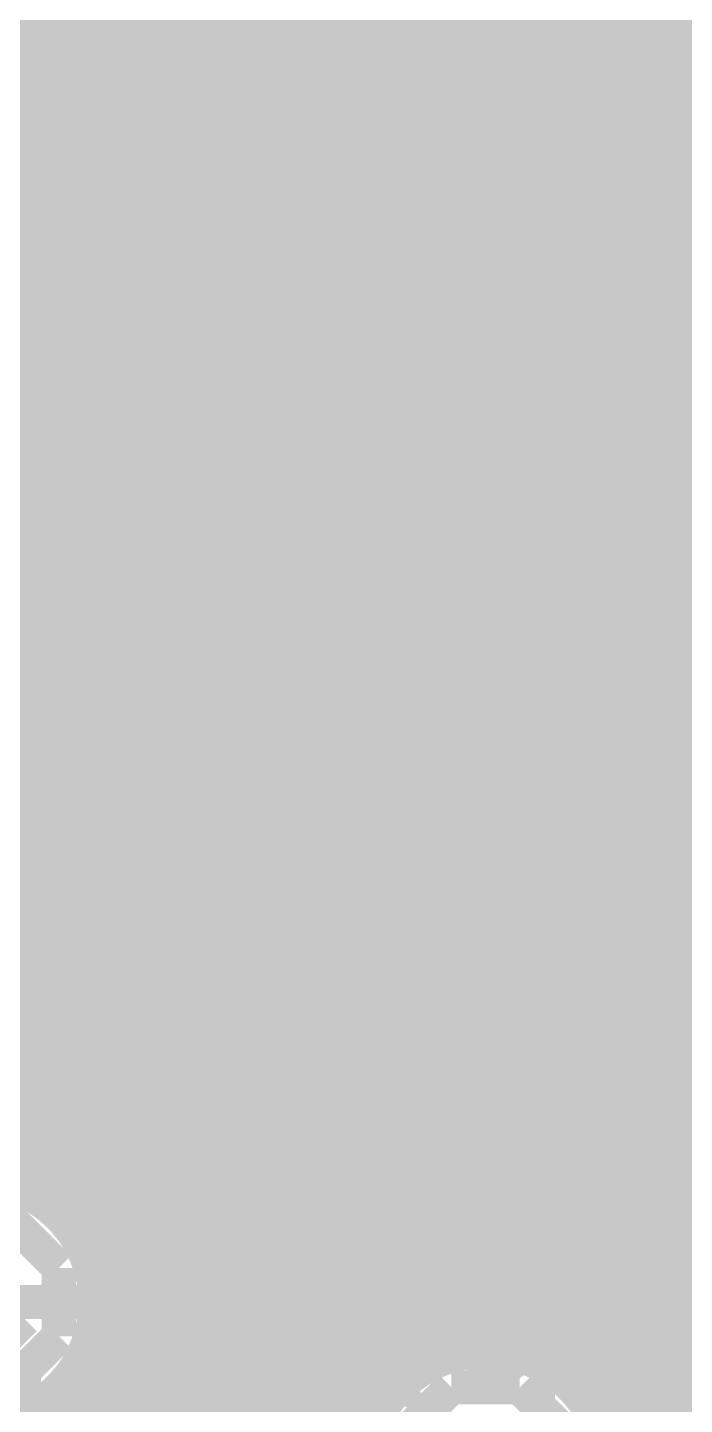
# Model space of a CAD drawing. Extents: x -5 to 157, y -120 to 103.
# Drawn here: x 34.06 to 38.95, y -80.77 to -70.53 of the extents above; entities that cross this region are included whole.
import ezdxf

# ---------------------------------------------------------------- set-up
doc = ezdxf.new("R2010")
doc.units = 0
doc.header["$MEASUREMENT"] = 0
doc.layers.get('0').update_dxf_attribs({"linetype": 'CONTINUOUS'})
for name, color, linetype in [('22-304-2_BOT', 7, 'CONTINUOUS'), ('22-304-2_DRD', 7, 'CONTINUOUS'), ('22-304-2_DRL', 2, 'CONTINUOUS'), ('22-304-2_IN1', 4, 'CONTINUOUS'), ('22-304-2_IN2', 3, 'CONTINUOUS'), ('22-304-2_SMB', 5, 'CONTINUOUS'), ('22-304-2_SPB', 14, 'CONTINUOUS'), ('22-304-2_SSB', 12, 'CONTINUOUS'), ('22-304-2_TOP', 13, 'CONTINUOUS'), ('THRUHOLE_TAP', 7, 'CONTINUOUS')]:
    doc.layers.add(name, color=color, linetype=linetype)

# ---------------------------------------------------------------- blocks, each defined once
blk = doc.blocks.new('RECTANGLE_3')
blk.add_solid([(0.4826, 0.4064), (0.4826, -0.4064), (-0.4826, 0.4064), (-0.4826, -0.4064)])
blk = doc.blocks.new('ROUND_39')
at = {"const_width": 0.40005}
blk.add_lwpolyline([(-0.200024, 0, 1), (0.200024, 0, 1)], format="xyb", close=True, dxfattribs=at)
blk = doc.blocks.new('RECTANGLE_61')
blk.add_solid([(0.508, 0.635), (0.508, -0.635), (-0.508, 0.635), (-0.508, -0.635)])
blk = doc.blocks.new('ROUND_88')
at = {"const_width": 0.10033}
blk.add_lwpolyline([(-0.050164, 0, 1), (0.050164, 0, 1)], format="xyb", close=True, dxfattribs=at)
blk = doc.blocks.new('ROUND_42')
at = {"const_width": 0.40005}
blk.add_lwpolyline([(-0.200024, 0, 1), (0.200024, 0, 1)], format="xyb", close=True, dxfattribs=at)
blk = doc.blocks.new('ROUND_80')
at = {"const_width": 0.10033}
blk.add_lwpolyline([(-0.050164, 0, 1), (0.050164, 0, 1)], format="xyb", close=True, dxfattribs=at)

msp = doc.modelspace()

# ---------------------------------------------------------------- linework, layer by layer
at = {"layer": '22-304-2_BOT'}
for points, const_width in [([(37.6936, -71.1835), (37.5285, -71.1835), (36.449, -70.104), (36.449, -68.834), (42.164, -63.119), (42.164, -24.13), (33.274, -15.24), (33.274, -8.89), (30.099, -5.715), (30.099, -4.22148), (29.95676, -4.07924), (27.9019, -4.07924)], 0.254), ([(36.1442, -70.69582), (36.703, -71.25462)], 0.254), ([(36.1442, -70.69582), (36.1442, -72.0852)], 0.254), ([(36.38804, -70.9422), (36.1442, -70.9422)], 0.254), ([(36.3728, -70.92442), (36.3728, -72.6186)], 0.254), ([(34.1376, -73.7616), (34.1376, -73.6346), (33.2486, -72.7456), (33.2486, -71.1835)], 0.254), ([(35.1536, -71.1708), (35.1536, -76.0476)], 0.254), ([(36.61664, -71.1708), (36.1442, -71.1708)], 0.254), ([(36.6014, -71.15302), (36.6014, -72.6186)], 0.254), ([(38.5826, -73.7616), (38.5826, -73.6346), (37.6936, -72.7456), (37.6936, -71.1835)], 0.254), ([(36.703, -71.25462), (36.703, -72.0979)], 0.254), ([(36.703, -71.3994), (36.1442, -71.3994)], 0.254), ([(36.703, -71.628), (36.1442, -71.628)], 0.254), ([(36.703, -71.8566), (36.1442, -71.8566)], 0.254), ([(35.7886, -72.0852), (35.7886, -72.6186)], 0.254), ([(36.1442, -72.0852), (35.7886, -72.0852)], 0.254), ([(35.9156, -72.0852), (35.9156, -72.6186)], 0.254), ([(36.1442, -72.0852), (36.1442, -72.6186)], 0.254), ([(36.703, -72.0852), (36.1442, -72.0852)], 0.254), ([(37.0586, -72.0979), (36.703, -72.0979)], 0.254), ([(36.83, -72.0979), (36.83, -72.6186)], 0.254), ([(37.0586, -72.0979), (37.0586, -72.6186)], 0.254), ([(37.0586, -72.0979), (37.0586, -72.6186)], 0.254), ([(37.0586, -72.3138), (35.7886, -72.3138)], 0.254), ([(37.0586, -72.5424), (35.7886, -72.5424)], 0.254), ([(37.0586, -72.6186), (35.7886, -72.6186)], 0.254), ([(36.1696, -72.6821), (36.1696, -73.7616)], 0.381), ([(37.1856, -73.1266), (37.1856, -74.9046)], 0.254), ([(37.27704, -73.2282), (37.1856, -73.2282)], 0.254), ([(37.2491, -73.19772), (37.5666, -73.51522)], 0.254), ([(37.2872, -73.23582), (37.2872, -76.13904)], 0.254), ([(37.50564, -73.4568), (37.1856, -73.4568)], 0.254), ([(37.5158, -73.46442), (37.5158, -76.36764)], 0.254), ([(37.5666, -73.51522), (37.5666, -74.9046)], 0.254), ([(37.5666, -73.6854), (37.1856, -73.6854)], 0.254), ([(37.1221, -73.7616), (36.1696, -73.7616)], 0.381), ([(37.338, -73.7616), (36.1696, -73.7616)], 0.254), ([(36.1696, -73.7616), (37.338, -73.7616)], 0.254), ([(36.1696, -73.7616), (37.338, -73.7616)], 0.254), ([(37.5666, -73.914), (37.1856, -73.914)], 0.254), ([(37.5666, -74.1426), (37.1856, -74.1426)], 0.254), ([(37.5666, -74.3712), (37.1856, -74.3712)], 0.254), ([(37.5666, -74.5998), (37.1856, -74.5998)], 0.254), ([(34.1376, -74.9046), (33.1216, -74.9046)], 0.254), ([(34.0868, -74.9046), (34.0868, -76.581)], 0.254), ([(34.1376, -74.9046), (34.1376, -76.581)], 0.254), ([(34.5186, -74.9046), (34.1376, -74.9046)], 0.254), ([(36.1696, -74.9046), (35.7886, -74.9046)], 0.254), ([(36.1696, -74.9046), (35.7886, -74.9046)], 0.254), ([(36.1696, -74.9046), (36.1696, -75.4126)], 0.254), ([(37.1856, -74.9046), (36.1696, -74.9046)], 0.254), ([(36.3728, -74.9046), (36.3728, -75.41768)], 0.254), ([(36.6014, -74.9046), (36.6014, -75.49134)], 0.254), ([(36.83, -74.9046), (36.83, -75.68184)], 0.254), ([(37.0586, -74.9046), (37.0586, -75.91044)], 0.254), ([(37.5666, -74.8284), (37.1856, -74.8284)], 0.254), ([(38.5826, -74.9046), (37.5666, -74.9046)], 0.254), ([(37.7444, -74.9046), (37.7444, -76.59624)], 0.254), ([(37.973, -74.9046), (37.973, -76.82484)], 0.254), ([(38.2016, -74.9046), (38.2016, -77.05344)], 0.254), ([(38.4302, -74.9046), (38.4302, -77.28204)], 0.254), ([(38.5826, -74.9046), (38.5826, -77.1906)], 0.254), ([(38.9636, -74.9046), (38.5826, -74.9046)], 0.254), ([(34.1376, -75.057), (31.7246, -75.057)], 0.254), ([(38.5826, -75.057), (36.1696, -75.057)], 0.254), ([(34.1376, -75.2856), (31.7246, -75.2856)], 0.254), ([(38.5826, -75.2856), (36.1696, -75.2856)], 0.254), ([(36.2966, -75.4126), (36.1696, -75.4126)], 0.254), ([(34.1376, -75.5142), (31.7246, -75.5142)], 0.254), ([(38.5826, -75.5142), (36.6395, -75.5142)], 0.254), ([(36.74872, -75.6031), (39.878, -78.72984)], 0.254), ([(34.1376, -75.7428), (31.7246, -75.7428)], 0.254), ([(38.5826, -75.7428), (36.88842, -75.7428)], 0.254), ([(34.1376, -75.9714), (31.7246, -75.9714)], 0.254), ([(38.5826, -75.9714), (37.11702, -75.9714)], 0.254), ([(26.2636, -76.0476), (27.94, -77.724), (36.449, -77.724), (38.989, -80.264), (38.989, -104.394), (36.64966, -106.73334), (36.64966, -110.04042)], 0.254), ([(37.15004, -110.04042), (37.15004, -106.99496), (39.497, -104.648), (39.497, -80.01), (36.703, -77.216), (31.75, -77.216), (30.7086, -76.1746), (30.7086, -76.0476)], 0.254), ([(35.1536, -76.0476), (36.2966, -76.0476), (40.005, -79.756), (40.005, -104.902), (37.65042, -107.25658), (37.65042, -110.04042)], 0.254), ([(34.1376, -76.2), (31.7246, -76.2)], 0.254), ([(38.5826, -76.2), (37.34562, -76.2)], 0.254), ([(34.1376, -76.4286), (31.85922, -76.4286)], 0.254), ([(38.5826, -76.4286), (37.57422, -76.4286)], 0.254), ([(34.1376, -76.581), (32.01162, -76.581)], 0.254), ([(38.5826, -76.6572), (37.80282, -76.6572)], 0.254), ([(38.5826, -76.8858), (38.03142, -76.8858)], 0.254), ([(38.5826, -77.1144), (38.26002, -77.1144)], 0.254), ([(39.71544, -77.1906), (38.5826, -77.1906)], 0.254), ([(38.6588, -77.1906), (38.6588, -77.51064)], 0.254), ([(38.8874, -77.1906), (38.8874, -77.73924)], 0.254), ([(39.86784, -77.343), (38.48862, -77.343)], 0.254), ([(39.878, -77.5716), (38.71722, -77.5716)], 0.254), ([(39.878, -77.8002), (38.94582, -77.8002)], 0.254), ([(36.18484, -78.359), (27.94, -78.359)], 0.254), ([(34.0868, -78.359), (34.0868, -79.21244)], 0.254), ([(34.3154, -78.359), (34.3154, -79.3877)], 0.254), ([(34.544, -78.359), (34.544, -79.82712)], 0.254), ([(34.7726, -78.359), (34.7726, -82.8294)], 0.254), ([(35.0012, -78.359), (35.0012, -82.8294)], 0.254), ([(35.2298, -78.359), (35.2298, -82.8294)], 0.254), ([(35.4584, -78.359), (35.4584, -82.8294)], 0.254), ([(35.687, -78.359), (35.687, -82.8294)], 0.254), ([(35.9156, -78.359), (35.9156, -82.8294)], 0.254), ([(36.1442, -78.359), (36.1442, -82.8294)], 0.254), ([(36.18484, -78.359), (38.354, -80.52562)], 0.254), ([(36.31184, -78.486), (23.0124, -78.486)], 0.254), ([(36.3728, -78.54442), (36.3728, -82.8294)], 0.254), ([(36.54044, -78.7146), (23.0124, -78.7146)], 0.254), ([(36.6014, -78.77302), (36.6014, -81.0006)], 0.254), ([(36.76904, -78.9432), (23.0124, -78.9432)], 0.254), ([(36.83, -79.00162), (36.83, -80.6323)], 0.254), ([(36.99764, -79.1718), (34.00298, -79.1718)], 0.254), ([(37.0586, -79.23022), (37.0586, -80.4672)], 0.254), ([(37.22624, -79.4004), (34.3281, -79.4004)], 0.254), ([(37.2872, -79.45882), (37.2872, -80.38846)], 0.254), ([(37.45484, -79.629), (34.47796, -79.629)], 0.254), ([(37.5158, -79.68742), (37.5158, -80.37322)], 0.254), ([(37.68344, -79.8576), (34.54908, -79.8576)], 0.254), ([(37.7444, -79.91602), (37.7444, -80.4164)], 0.254), ([(37.91204, -80.0862), (34.55924, -80.0862)], 0.254), ([(34.544, -80.19288), (34.544, -82.8294)], 0.254), ([(37.973, -80.14462), (37.973, -80.52816)], 0.254), ([(38.14064, -80.3148), (34.50844, -80.3148)], 0.254), ([(38.2016, -80.37322), (38.2016, -80.74914)], 0.254), ([(36.93414, -80.5434), (34.38906, -80.5434)], 0.254), ([(38.354, -80.5434), (37.99586, -80.5434)], 0.254), ([(38.354, -80.52562), (38.354, -81.09712)], 0.254), ([(34.3154, -80.6323), (34.3154, -82.8294)], 0.254), ([(34.29, -80.6577), (34.29, -82.8294)], 0.254), ([(36.71316, -80.772), (34.29, -80.772)], 0.254), ([(38.354, -80.772), (38.21684, -80.772)], 0.254)]:
    msp.add_lwpolyline(points, dxfattribs=dict(at, const_width=const_width))
at = {"layer": '22-304-2_BOT', "const_width": 0.254}
for points in [[(37.1856, -73.1266, 0.0354886), (37.24459, -73.19461)], [(37.1856, -73.1266, 0.0354886), (37.24459, -73.19461)], [(36.74618, -75.59802, 0.1989124), (36.2966, -75.4118)], [(36.74618, -75.59802, 0.1989124), (36.2966, -75.4118)], [(34.56178, -80.01, 0.4142136), (33.655, -79.10322)], [(34.29, -80.6577, 0.2014867), (34.56205, -80.01)], [(37.465, -80.37322, 0.4142136), (36.55822, -81.28)], [(38.354, -81.09712, 0.355965), (37.465, -80.37322)]]:
    msp.add_lwpolyline(points, format="xyb", dxfattribs=at)
at = {"layer": '22-304-2_DRD', "const_width": 0.254}
for points in [[(37.084, -73.1266), (36.703, -73.5076)], [(37.084, -73.1266), (36.703, -73.5076)], [(37.084, -73.1266), (36.703, -73.5076)], [(37.592, -73.1266), (37.084, -73.1266)], [(37.592, -73.1266), (37.084, -73.1266)], [(37.592, -73.1266), (37.084, -73.1266)], [(37.973, -73.5076), (37.592, -73.1266)], [(37.973, -73.5076), (37.592, -73.1266)], [(37.973, -73.5076), (37.592, -73.1266)], [(37.084, -73.3806), (37.084, -73.5076)], [(37.211, -73.3806), (37.084, -73.3806)], [(37.084, -73.3806), (37.084, -73.5076)], [(37.211, -73.3806), (37.084, -73.3806)], [(37.084, -73.3806), (37.084, -73.5076)], [(37.211, -73.3806), (37.084, -73.3806)], [(37.211, -73.5076), (37.211, -73.3806)], [(37.211, -73.5076), (37.211, -73.3806)], [(37.211, -73.5076), (37.211, -73.3806)], [(37.465, -73.3806), (37.465, -73.5076)], [(37.592, -73.3806), (37.465, -73.3806)], [(37.465, -73.3806), (37.465, -73.5076)], [(37.592, -73.3806), (37.465, -73.3806)], [(37.465, -73.3806), (37.465, -73.5076)], [(37.592, -73.3806), (37.465, -73.3806)], [(37.592, -73.5076), (37.592, -73.3806)], [(37.592, -73.5076), (37.592, -73.3806)], [(37.592, -73.5076), (37.592, -73.3806)], [(36.703, -73.5076), (36.703, -74.0156)], [(36.703, -73.5076), (36.703, -74.0156)], [(36.703, -73.5076), (36.703, -74.0156)], [(37.084, -73.5076), (37.211, -73.5076)], [(37.084, -73.5076), (37.211, -73.5076)], [(37.084, -73.5076), (37.211, -73.5076)], [(37.465, -73.5076), (37.592, -73.5076)], [(37.465, -73.5076), (37.592, -73.5076)], [(37.465, -73.5076), (37.592, -73.5076)], [(37.973, -74.0156), (37.973, -73.5076)], [(37.973, -74.0156), (37.973, -73.5076)], [(37.973, -74.0156), (37.973, -73.5076)], [(37.211, -74.1426), (36.957, -73.8886)], [(37.211, -74.1426), (36.957, -73.8886)], [(37.211, -74.1426), (36.957, -73.8886)], [(37.719, -73.8886), (37.465, -74.1426)], [(37.719, -73.8886), (37.465, -74.1426)], [(37.719, -73.8886), (37.465, -74.1426)], [(36.703, -74.0156), (37.084, -74.3966)], [(36.703, -74.0156), (37.084, -74.3966)], [(36.703, -74.0156), (37.084, -74.3966)], [(37.592, -74.3966), (37.973, -74.0156)], [(37.592, -74.3966), (37.973, -74.0156)], [(37.592, -74.3966), (37.973, -74.0156)], [(37.465, -74.1426), (37.211, -74.1426)], [(37.465, -74.1426), (37.211, -74.1426)], [(37.465, -74.1426), (37.211, -74.1426)], [(37.084, -74.3966), (37.592, -74.3966)], [(37.084, -74.3966), (37.592, -74.3966)], [(37.084, -74.3966), (37.592, -74.3966)], [(34.29, -79.756), (33.909, -79.375)], [(34.29, -80.264), (34.29, -79.756)], [(34.036, -80.137), (33.782, -80.391)], [(33.909, -80.645), (34.29, -80.264)], [(37.211, -80.645), (36.83, -81.026)], [(37.719, -80.645), (37.211, -80.645)], [(38.1, -81.026), (37.719, -80.645)]]:
    msp.add_lwpolyline(points, dxfattribs=at)
at = {"layer": '22-304-2_IN1', "const_width": 0.254}
for points in [[(36.7284, -16.48968), (36.7284, -73.0885)], [(36.4998, -16.6116), (36.4998, -73.41362)], [(35.1282, -16.637), (35.1282, -81.87944)], [(35.3568, -16.637), (35.3568, -81.79308)], [(35.5854, -16.637), (35.5854, -81.77022)], [(35.814, -16.637), (35.814, -81.80578)], [(36.0426, -16.637), (36.0426, -81.90738)], [(36.2712, -16.637), (36.2712, -82.11312)], [(38.7858, -65.46342), (38.7858, -107.73918)], [(39.0144, -65.60566), (39.0144, -107.6833)], [(38.5572, -68.9864), (38.5572, -107.86872)], [(36.957, -69.23786), (36.957, -72.93864)], [(34.8996, -69.3801), (34.8996, -82.0547)], [(38.3286, -69.3547), (38.3286, -81.0006)], [(37.1856, -69.45884), (37.1856, -72.86752)], [(37.4142, -69.5706), (37.4142, -72.85736)], [(38.1, -69.51726), (38.1, -73.26884)], [(34.671, -69.59346), (34.671, -82.49412)], [(37.6428, -69.61378), (37.6428, -72.90562)], [(37.8714, -69.596), (37.8714, -73.02754)], [(33.9852, -69.72046), (33.9852, -79.16418)], [(34.2138, -69.74078), (34.2138, -79.29372)], [(34.4424, -69.70014), (34.4424, -79.55788)], [(44.323, -70.5866), (18.669, -70.5866)], [(44.323, -70.8152), (18.669, -70.8152)], [(44.323, -71.0438), (18.669, -71.0438)], [(44.323, -71.2724), (18.669, -71.2724)], [(44.323, -71.501), (18.669, -71.501)], [(44.323, -71.7296), (18.669, -71.7296)], [(44.323, -71.9582), (18.669, -71.9582)], [(44.323, -72.1868), (18.669, -72.1868)], [(44.323, -72.4154), (18.669, -72.4154)], [(44.323, -72.644), (18.669, -72.644)], [(37.15512, -72.8726), (33.07588, -72.8726)], [(41.60012, -72.8726), (37.52088, -72.8726)], [(36.7157, -73.1012), (33.5153, -73.1012)], [(41.1607, -73.1012), (37.9603, -73.1012)], [(36.54044, -73.3298), (33.69056, -73.3298)], [(40.98544, -73.3298), (38.13556, -73.3298)], [(36.45408, -73.5584), (33.77692, -73.5584)], [(40.89908, -73.5584), (38.22192, -73.5584)], [(36.43122, -73.787), (33.79978, -73.787)], [(40.87622, -73.787), (38.24478, -73.787)], [(36.46678, -74.0156), (33.76422, -74.0156)], [(40.91178, -74.0156), (38.20922, -74.0156)], [(36.4998, -74.10958), (36.4998, -99.10826)], [(36.56838, -74.2442), (33.66008, -74.2442)], [(38.1, -74.25436), (38.1, -80.6323)], [(41.01338, -74.2442), (38.10508, -74.2442)], [(36.77412, -74.4728), (33.45688, -74.4728)], [(36.7284, -74.4347), (36.7284, -80.74914)], [(37.8714, -74.49566), (37.8714, -80.4672)], [(41.21912, -74.4728), (37.90188, -74.4728)], [(36.957, -74.58456), (36.957, -80.52816)], [(44.323, -74.7014), (18.669, -74.7014)], [(37.1856, -74.65568), (37.1856, -80.4164)], [(37.4142, -74.66584), (37.4142, -80.37322)], [(37.6428, -74.61504), (37.6428, -80.38846)], [(44.323, -74.93), (18.669, -74.93)], [(44.323, -75.1586), (18.669, -75.1586)], [(44.323, -75.3872), (18.669, -75.3872)], [(44.323, -75.6158), (18.669, -75.6158)], [(44.323, -75.8444), (18.669, -75.8444)], [(44.323, -76.073), (18.669, -76.073)], [(44.323, -76.3016), (18.669, -76.3016)], [(44.323, -76.5302), (18.669, -76.5302)], [(44.323, -76.7588), (18.669, -76.7588)], [(44.323, -76.9874), (18.669, -76.9874)], [(44.323, -77.216), (18.669, -77.216)], [(44.323, -77.4446), (18.669, -77.4446)], [(44.323, -77.6732), (18.669, -77.6732)], [(44.323, -77.9018), (18.669, -77.9018)], [(44.323, -78.1304), (18.669, -78.1304)], [(44.323, -78.359), (18.669, -78.359)], [(44.323, -78.5876), (18.669, -78.5876)], [(44.323, -78.8162), (18.669, -78.8162)], [(44.323, -79.0448), (18.669, -79.0448)], [(41.37914, -79.2734), (34.18586, -79.2734)], [(41.15816, -79.502), (34.40684, -79.502)], [(41.0464, -79.7306), (34.5186, -79.7306)], [(41.00322, -79.9592), (34.56178, -79.9592)], [(41.01846, -80.1878), (34.544, -80.1878)], [(37.1856, -80.4164), (34.46526, -80.4164)], [(41.0972, -80.4164), (37.7444, -80.4164)], [(34.4424, -80.46212), (34.4424, -99.77374)], [(36.8173, -80.645), (34.3027, -80.645)], [(41.2623, -80.645), (38.1127, -80.645)], [(34.2138, -80.72374), (34.2138, -99.49688)], [(33.9852, -80.85582), (33.9852, -99.36226)], [(36.6522, -80.8736), (33.9344, -80.8736)], [(41.6306, -80.8736), (38.27526, -80.8736)]]:
    msp.add_lwpolyline(points, dxfattribs=at)
for points in [[(37.338, -72.85482, 0.4142136), (36.43122, -73.7616)], [(37.338, -72.85482, 0.4142136), (36.43122, -73.7616)], [(38.24478, -73.7616, 0.4142136), (37.338, -72.85482)], [(38.24478, -73.7616, 0.4142136), (37.338, -72.85482)], [(36.43122, -73.7616, 0.4142136), (37.338, -74.66838)], [(36.43122, -73.7616, 0.4142136), (37.338, -74.66838)], [(37.338, -74.66838, 0.4142136), (38.24478, -73.7616)], [(37.338, -74.66838, 0.4142136), (38.24478, -73.7616)], [(34.56178, -80.01, 0.4142136), (33.655, -79.10322)], [(33.655, -80.91678, 0.4142136), (34.56178, -80.01)], [(37.465, -80.37322, 0.4142136), (36.55822, -81.28)], [(38.37178, -81.28, 0.4142136), (37.465, -80.37322)]]:
    msp.add_lwpolyline(points, format="xyb", dxfattribs=at)
at = {"layer": '22-304-2_IN2', "const_width": 0.254}
for points in [[(34.0868, -25.39238), (34.0868, -79.07782)], [(36.3728, -25.39238), (36.3728, -110.25124)], [(36.6014, -25.39238), (36.6014, -80.72628)], [(36.83, -25.39238), (36.83, -80.47228)], [(37.0586, -25.39238), (37.0586, -80.33766)], [(37.2872, -25.39238), (37.2872, -80.26908)], [(37.5158, -25.39238), (37.5158, -80.25384)], [(37.7444, -25.39238), (37.7444, -80.29194)], [(37.973, -25.39238), (37.973, -80.38846)], [(38.2016, -25.39238), (38.2016, -80.56626)], [(38.4302, -65.18148), (38.4302, -80.93202)], [(36.1442, -68.8467), (36.1442, -110.22584)], [(34.3154, -69.17182), (34.3154, -79.22514)], [(38.6588, -69.11848), (38.6588, -112.59058)], [(35.9156, -69.2658), (35.9156, -110.25124)], [(34.544, -69.4055), (34.544, -79.49692)], [(35.687, -69.4563), (35.687, -110.33506)], [(38.8874, -69.44614), (38.8874, -71.16826)], [(34.7726, -69.5325), (34.7726, -112.7379)], [(35.4584, -69.56044), (35.4584, -110.49254)], [(35.0012, -69.59346), (35.0012, -112.7379)], [(35.2298, -69.60362), (35.2298, -110.7948)], [(39.48938, -70.485), (18.669, -70.485)], [(39.26078, -70.7136), (18.669, -70.7136)], [(39.0398, -70.9422), (18.669, -70.9422)], [(38.8874, -71.1708), (18.669, -71.1708)], [(38.79342, -71.3994), (18.669, -71.3994)], [(38.75024, -71.628), (18.669, -71.628)], [(38.74262, -71.755), (38.74262, -105.41)], [(38.74262, -71.8566), (18.669, -71.8566)], [(38.74262, -72.0852), (18.669, -72.0852)], [(38.74262, -72.3138), (18.669, -72.3138)], [(38.74262, -72.5424), (18.669, -72.5424)], [(38.74262, -72.771), (18.669, -72.771)], [(38.74262, -72.9996), (18.669, -72.9996)], [(38.74262, -73.2282), (18.669, -73.2282)], [(38.74262, -73.4568), (18.669, -73.4568)], [(38.74262, -73.6854), (18.669, -73.6854)], [(38.74262, -73.914), (18.669, -73.914)], [(38.74262, -74.1426), (18.669, -74.1426)], [(38.74262, -74.3712), (18.669, -74.3712)], [(38.74262, -74.5998), (18.669, -74.5998)], [(38.74262, -74.8284), (18.669, -74.8284)], [(38.74262, -75.057), (18.669, -75.057)], [(38.74262, -75.2856), (18.669, -75.2856)], [(38.74262, -75.5142), (18.669, -75.5142)], [(38.74262, -75.7428), (18.669, -75.7428)], [(38.74262, -75.9714), (18.669, -75.9714)], [(38.74262, -76.2), (18.669, -76.2)], [(38.74262, -76.4286), (18.669, -76.4286)], [(38.74262, -76.6572), (18.669, -76.6572)], [(38.74262, -76.8858), (18.669, -76.8858)], [(38.74262, -77.1144), (18.669, -77.1144)], [(38.74262, -77.343), (18.669, -77.343)], [(38.74262, -77.5716), (18.669, -77.5716)], [(38.74262, -77.8002), (18.669, -77.8002)], [(38.74262, -78.0288), (18.669, -78.0288)], [(38.74262, -78.2574), (18.669, -78.2574)], [(38.74262, -78.486), (18.669, -78.486)], [(38.74262, -78.7146), (18.669, -78.7146)], [(38.74262, -78.9432), (18.669, -78.9432)], [(38.74262, -79.1718), (34.24682, -79.1718)], [(38.74262, -79.4004), (34.4805, -79.4004)], [(38.74262, -79.629), (34.6075, -79.629)], [(38.74262, -79.8576), (34.66846, -79.8576)], [(38.74262, -80.0862), (34.67862, -80.0862)], [(37.11702, -80.3148), (34.63544, -80.3148)], [(38.74262, -80.3148), (37.81298, -80.3148)], [(36.75126, -80.5434), (34.5313, -80.5434)], [(34.544, -80.52308), (34.544, -112.7379)], [(38.74262, -80.5434), (38.17874, -80.5434)], [(34.3154, -80.79486), (34.3154, -112.7379)], [(36.57346, -80.772), (34.3408, -80.772)], [(38.74262, -80.772), (38.35654, -80.772)]]:
    msp.add_lwpolyline(points, dxfattribs=at)
for points in [[(39.11346, -70.86346, 0.1989124), (38.74417, -71.755)], [(39.11346, -70.86346, 0.1989124), (38.74417, -71.755)], [(34.68116, -80.01, 0.4142136), (33.655, -78.98384)], [(33.655, -81.03616, 0.4142136), (34.68116, -80.01)], [(37.465, -80.25384, 0.4142136), (36.43884, -81.28)], [(38.49116, -81.28, 0.4142136), (37.465, -80.25384)]]:
    msp.add_lwpolyline(points, format="xyb", dxfattribs=at)
at = {"layer": '22-304-2_SSB', "const_width": 0.1524}
for points in [[(32.4231, -71.9328), (32.4231, -69.0118), (34.0614, -69.0118), (34.0614, -71.9328), (32.4231, -71.9328)], [(35.9791, -68.9991), (35.9791, -71.9201), (34.3408, -71.9201), (34.3408, -68.9991), (35.9791, -68.9991)], [(36.8681, -71.9328), (36.8681, -69.0118), (38.5064, -69.0118), (38.5064, -71.9328), (36.8681, -71.9328)], [(40.4241, -69.0118), (40.4241, -71.9328), (38.7858, -71.9328), (38.7858, -69.0118), (40.4241, -69.0118)], [(33.1216, -72.6186), (37.1856, -72.6186), (37.1856, -77.1906), (35.4076, -77.1906), (35.1536, -76.9366), (34.8996, -77.1906), (33.1216, -77.1906), (33.1216, -72.6186)], [(37.5666, -72.6186), (41.6306, -72.6186), (41.6306, -77.1906), (39.8526, -77.1906), (39.5986, -76.9366), (39.3446, -77.1906), (37.5666, -77.1906), (37.5666, -72.6186)], [(35.28822, -77.99324), (35.28822, -77.63764), (35.12058, -77.57668), (34.9504, -77.57668), (34.78022, -77.63764), (34.78022, -77.99324), (34.9504, -78.05166), (35.12058, -78.05166), (35.79622, -77.81544)], [(39.31158, -77.57668), (39.31158, -78.05166), (39.98722, -77.81544), (39.98722, -77.69606), (38.97122, -77.69606)], [(35.12058, -78.65364), (34.78022, -78.41488)], [(34.9504, -78.88986), (34.78022, -78.83144), (34.78022, -78.59268), (34.9504, -78.53426), (35.12058, -78.41488), (35.62858, -78.41488), (35.79622, -78.47584), (35.79622, -78.83144), (35.62858, -78.88986), (34.9504, -78.88986)], [(39.31158, -78.65364), (38.97122, -78.41488)], [(39.1414, -78.88986), (38.97122, -78.83144), (38.97122, -78.59268), (39.1414, -78.53426), (39.31158, -78.41488), (39.81958, -78.41488), (39.98722, -78.47584), (39.98722, -78.83144), (39.81958, -78.88986), (39.1414, -78.88986)], [(37.05606, -80.82788), (36.88842, -80.7085), (36.88842, -80.47228), (37.05606, -80.3529), (37.22624, -80.3529), (37.56406, -80.59166), (37.90442, -80.3529), (37.90442, -80.82788)], [(33.57372, -80.54086), (33.74136, -80.4799), (33.91154, -80.4799), (34.08172, -80.54086), (34.08172, -80.89646), (33.91154, -80.95488), (33.74136, -80.95488), (33.57372, -80.89646), (33.57372, -80.54086), (33.40354, -80.4799), (33.23336, -80.4799), (33.06572, -80.54086), (33.06572, -80.89646), (33.23336, -80.95488), (33.40354, -80.95488), (33.57372, -80.89646)], [(35.4584, -80.86852), (35.4584, -80.51292), (35.29076, -80.45196), (35.12058, -80.45196), (34.9504, -80.51292), (34.9504, -80.86852), (35.12058, -80.92694), (35.29076, -80.92694), (35.9664, -80.69072)]]:
    msp.add_lwpolyline(points, dxfattribs=at)
at = {"layer": '22-304-2_TOP', "const_width": 0.254}
for points in [[(34.0868, -65.405), (34.0868, -79.21244)], [(36.1442, -65.405), (36.1442, -79.375)], [(36.3728, -65.405), (36.3728, -79.375)], [(36.6014, -65.405), (36.6014, -79.375)], [(36.83, -65.405), (36.83, -79.375)], [(37.0586, -65.405), (37.0586, -79.375)], [(37.2872, -65.405), (37.2872, -79.375)], [(37.5158, -65.405), (37.5158, -79.375)], [(37.7444, -65.405), (37.7444, -79.375)], [(37.973, -65.405), (37.973, -79.375)], [(38.2016, -65.405), (38.2016, -79.375)], [(38.4302, -65.405), (38.4302, -79.375)], [(38.6588, -65.405), (38.6588, -79.375)], [(34.3154, -68.92798), (34.3154, -79.375)], [(35.9156, -69.07276), (35.9156, -79.375)], [(34.544, -69.2531), (34.544, -79.375)], [(38.8874, -69.27088), (38.8874, -79.375)], [(35.687, -69.31406), (35.687, -79.375)], [(34.7726, -69.40296), (34.7726, -79.375)], [(35.0012, -69.47408), (35.0012, -79.375)], [(35.2298, -69.48424), (35.2298, -79.375)], [(35.4584, -69.43344), (35.4584, -79.375)], [(43.815, -70.485), (18.669, -70.485)], [(43.815, -70.7136), (18.669, -70.7136)], [(43.815, -70.9422), (18.669, -70.9422)], [(43.815, -71.1708), (18.669, -71.1708)], [(43.815, -71.3994), (18.669, -71.3994)], [(43.815, -71.628), (18.669, -71.628)], [(43.815, -71.8566), (18.669, -71.8566)], [(43.815, -72.0852), (18.669, -72.0852)], [(43.815, -72.3138), (18.669, -72.3138)], [(43.815, -72.5424), (18.669, -72.5424)], [(43.815, -72.771), (18.669, -72.771)], [(43.815, -72.9996), (18.669, -72.9996)], [(43.815, -73.2282), (18.669, -73.2282)], [(43.815, -73.4568), (18.669, -73.4568)], [(43.815, -73.6854), (18.669, -73.6854)], [(43.815, -73.914), (18.669, -73.914)], [(43.815, -74.1426), (18.669, -74.1426)], [(43.815, -74.3712), (18.669, -74.3712)], [(43.815, -74.5998), (18.669, -74.5998)], [(43.815, -74.8284), (18.669, -74.8284)], [(43.815, -75.057), (18.669, -75.057)], [(43.815, -75.2856), (18.669, -75.2856)], [(43.815, -75.5142), (18.669, -75.5142)], [(43.815, -75.7428), (18.669, -75.7428)], [(43.815, -75.9714), (18.669, -75.9714)], [(43.815, -76.2), (18.669, -76.2)], [(43.815, -76.4286), (18.669, -76.4286)], [(43.815, -76.6572), (18.669, -76.6572)], [(43.815, -76.8858), (18.669, -76.8858)], [(43.815, -77.1144), (18.669, -77.1144)], [(43.815, -77.343), (18.669, -77.343)], [(43.815, -77.5716), (18.669, -77.5716)], [(43.815, -77.8002), (18.669, -77.8002)], [(43.815, -78.0288), (18.669, -78.0288)], [(43.815, -78.2574), (18.669, -78.2574)], [(43.815, -78.486), (18.669, -78.486)], [(43.815, -78.7146), (18.669, -78.7146)], [(43.815, -78.9432), (18.669, -78.9432)], [(41.56202, -79.1718), (34.00298, -79.1718)], [(41.2623, -79.375), (34.3027, -79.375)], [(41.91, -80.01), (33.655, -80.01)], [(36.8173, -80.645), (34.3027, -80.645)], [(34.3154, -80.645), (34.3154, -118.491)], [(34.544, -80.645), (34.544, -118.491)], [(34.7726, -80.645), (34.7726, -118.491)], [(35.0012, -80.645), (35.0012, -118.491)], [(35.2298, -80.645), (35.2298, -118.491)], [(35.4584, -80.645), (35.4584, -110.66272)], [(35.687, -80.645), (35.687, -110.46968)], [(35.9156, -80.645), (35.9156, -110.3757)], [(36.1442, -80.645), (36.1442, -110.34522)], [(36.3728, -80.645), (36.3728, -110.37316)], [(36.6014, -80.645), (36.6014, -81.0006)], [(34.0868, -80.80756), (34.0868, -118.491)], [(36.71316, -80.772), (34.14776, -80.772)]]:
    msp.add_lwpolyline(points, dxfattribs=at)
for points in [[(34.3027, -79.375, 0.2014867), (33.655, -79.10295)], [(33.655, -80.91678, 0.2014867), (34.30251, -80.64481)], [(36.8173, -80.645, 0.1963405), (36.55795, -81.28)]]:
    msp.add_lwpolyline(points, format="xyb", dxfattribs=at)

# ---------------------------------------------------------------- block references
at = {"layer": '22-304-2_BOT'}
for name, p in [('RECTANGLE_3', (35.1536, -71.1708)), ('RECTANGLE_3', (37.6936, -71.1835)), ('RECTANGLE_61', (34.1376, -73.7616)), ('RECTANGLE_61', (36.1696, -73.7616)), ('RECTANGLE_61', (38.5826, -73.7616)), ('ROUND_39', (37.338, -73.7616)), ('RECTANGLE_61', (35.1536, -76.0476))]:
    msp.add_blockref(name, p, dxfattribs=at)
at = {"layer": '22-304-2_DRL'}
msp.add_blockref('ROUND_88', (37.338, -73.7616), dxfattribs=at)
at = {"layer": '22-304-2_IN1'}
msp.add_blockref('ROUND_42', (37.338, -73.7616), dxfattribs=at)
at = {"layer": '22-304-2_IN2'}
msp.add_blockref('ROUND_42', (37.338, -73.7616), dxfattribs=at)
at = {"layer": '22-304-2_SMB'}
for name, p in [('RECTANGLE_3', (35.1536, -71.1708)), ('RECTANGLE_3', (37.6936, -71.1835)), ('RECTANGLE_61', (34.1376, -73.7616)), ('RECTANGLE_61', (36.1696, -73.7616)), ('RECTANGLE_61', (38.5826, -73.7616)), ('RECTANGLE_61', (35.1536, -76.0476))]:
    msp.add_blockref(name, p, dxfattribs=at)
at = {"layer": '22-304-2_SPB'}
for name, p in [('RECTANGLE_3', (35.1536, -71.1708)), ('RECTANGLE_3', (37.6936, -71.1835)), ('RECTANGLE_61', (34.1376, -73.7616)), ('RECTANGLE_61', (36.1696, -73.7616)), ('RECTANGLE_61', (38.5826, -73.7616)), ('RECTANGLE_61', (35.1536, -76.0476))]:
    msp.add_blockref(name, p, dxfattribs=at)
at = {"layer": '22-304-2_TOP'}
msp.add_blockref('ROUND_39', (37.338, -73.7616), dxfattribs=at)
at = {"layer": 'THRUHOLE_TAP'}
msp.add_blockref('ROUND_80', (37.338, -73.7616), dxfattribs=at)

doc.saveas('drawing.dxf')
